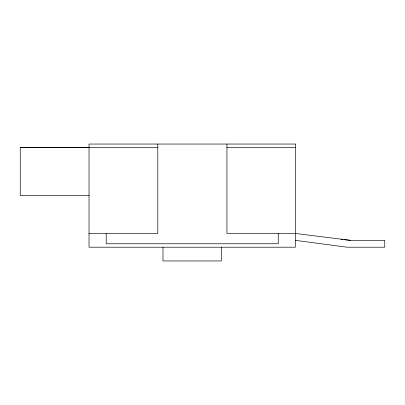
<?xml version="1.0" encoding="UTF-8"?>
<svg xmlns="http://www.w3.org/2000/svg" width="405" height="405" viewBox="0 0 405 405"><rect width="100%" height="100%" fill="white"/><g stroke="black" fill="none" stroke-linecap="round" stroke-linejoin="round"><path stroke-width="0.61" d="M89.024 195.625L20.25 195.625L20.25 147.511L89.024 147.481M20.25 147.511L157.798 147.481M226.942 147.481L295.346 147.481M89.024 233.447L157.798 233.447L157.798 144.043M344.113 239.699L350.365 240.327L384.75 240.327L384.75 247.202L346.923 247.202L295.346 240.327M340.985 239.385L342.863 239.573M350.365 240.327L295.346 233.447L226.942 233.447L226.942 144.043M278.245 233.447L278.245 243.764L106.216 243.764L106.216 233.447M221.378 247.202L221.378 260.957L162.987 260.957L162.987 247.202M295.346 144.043L89.024 144.043L89.024 247.202L295.346 247.202L295.346 144.043"/></g></svg>
